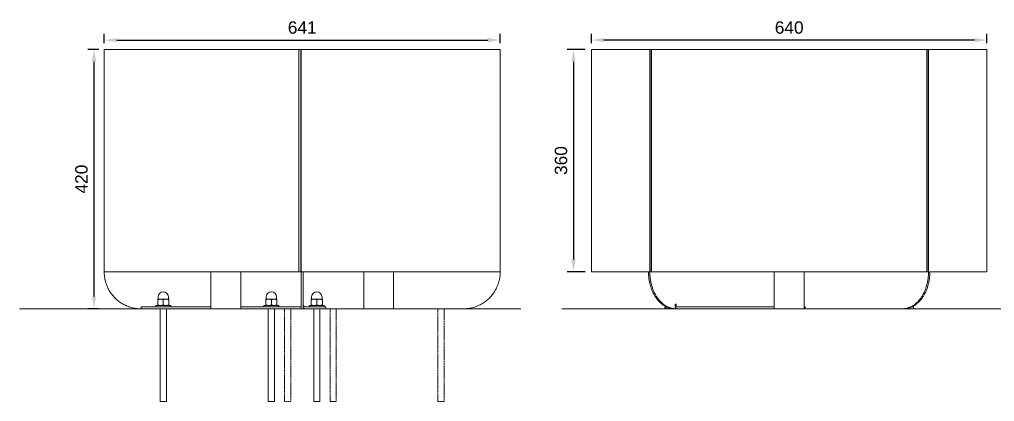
# Model space of a CAD drawing. Header units: millimetres. Extents: x 375 to 2759, y 807 to 2485.
# Drawn here: x 375 to 1953, y 1867 to 2485 of the extents above; entities that cross this region are included whole.
import ezdxf

# ---------------------------------------------------------------- set-up
doc = ezdxf.new("R2010")
doc.units = ezdxf.units.MM
doc.linetypes.add('HIDDEN', pattern=[1.905, 1.27, -0.635])
for name, color, linetype, lineweight in [('ZANO_R', 7, 'Continuous', 0), ('ZANO_R_przerywana', 7, 'HIDDEN', 0), ('ZANO_W', 1, 'Continuous', 0)]:
    doc.layers.add(name, color=color, linetype=linetype, lineweight=lineweight)
doc.styles.get("Standard").update_dxf_attribs({"font": 'ARIALUNI.TTF'})
doc.dimstyles.new('pl i ang', dxfattribs={"dimtxt": 50, "dimasz": 50, "dimexe": 1.25, "dimexo": 0.625, "dimgap": 10, "dimtad": 1, "dimtoh": 1, "dimtxsty": 'Standard', "dimcen": 2.5, "dimclrd": 1, "dimclre": 1, "dimclrt": 1, "dimadec": 0, "dimazin": 0, "dimtfac": 1, "dimtmove": 0, "dimatfit": 3, "dimfxl": 1, "dimarcsym": 1})

# ---------------------------------------------------------------- blocks, each defined once
blk = doc.blocks.new('*D396')
at = {"layer": 'ZANO_W', "color": 1, "lineweight": -2}
for p, q in [((1300.5, 2446.7), (1300.5, 2461.7)), ((1920.5, 2451.7), (1320.5, 2451.7)), ((1940.5, 2446.7), (1940.5, 2461.7))]:
    blk.add_line(p, q, dxfattribs=at)
at = {"layer": 'ZANO_W', "color": 1}
for points in [[(1320.5, 2455), (1320.5, 2448.4), (1300.5, 2451.7)], [(1920.5, 2448.4), (1920.5, 2455), (1940.5, 2451.7)]]:
    blk.add_solid(points, dxfattribs=at)
at = {"layer": 'ZANO_W', "color": 1, "insert": (1620.5, 2471.9), "char_height": 20, "attachment_point": 5}
blk.add_mtext('640', dxfattribs=at)
blk = doc.blocks.new('*D397')
at = {"layer": 'ZANO_W', "color": 1, "lineweight": -2}
for p, q in [((512, 2446.7), (512, 2461.7)), ((532, 2451.7), (1132.7, 2451.7)), ((1152.7, 2446.7), (1152.7, 2461.7))]:
    blk.add_line(p, q, dxfattribs=at)
at = {"layer": 'ZANO_W', "color": 1}
for points in [[(532, 2455), (532, 2448.4), (512, 2451.7)], [(1132.7, 2448.4), (1132.7, 2455), (1152.7, 2451.7)]]:
    blk.add_solid(points, dxfattribs=at)
at = {"layer": 'ZANO_W', "color": 1, "insert": (832.3, 2471.9), "char_height": 20, "attachment_point": 5}
blk.add_mtext('641', dxfattribs=at)
blk = doc.blocks.new('*D398')
at = {"layer": 'ZANO_W', "color": 1, "lineweight": -2}
for p, q in [((503, 2436.7), (485.3, 2436.7)), ((495.3, 2416.7), (495.3, 2036.7)), ((503, 2016.7), (485.3, 2016.7))]:
    blk.add_line(p, q, dxfattribs=at)
at = {"layer": 'ZANO_W', "color": 1}
for points in [[(498.7, 2416.7), (492, 2416.7), (495.3, 2436.7)], [(492, 2036.7), (498.7, 2036.7), (495.3, 2016.7)]]:
    blk.add_solid(points, dxfattribs=at)
at = {"layer": 'ZANO_W', "color": 1, "insert": (475.1, 2226.7), "char_height": 20, "attachment_point": 5, "rotation": 90}
blk.add_mtext('420', dxfattribs=at)
blk = doc.blocks.new('*D399')
at = {"layer": 'ZANO_W', "color": 1, "lineweight": -2}
for p, q in [((1290.5, 2436.7), (1261.4, 2436.7)), ((1271.4, 2416.7), (1271.4, 2096.7)), ((1290.5, 2076.7), (1261.4, 2076.7))]:
    blk.add_line(p, q, dxfattribs=at)
at = {"layer": 'ZANO_W', "color": 1}
for points in [[(1274.7, 2416.7), (1268.1, 2416.7), (1271.4, 2436.7)], [(1268.1, 2096.7), (1274.7, 2096.7), (1271.4, 2076.7)]]:
    blk.add_solid(points, dxfattribs=at)
at = {"layer": 'ZANO_W', "color": 1, "insert": (1251.2, 2256.7), "char_height": 20, "attachment_point": 5, "rotation": 90}
blk.add_mtext('360', dxfattribs=at)

msp = doc.modelspace()

# ---------------------------------------------------------------- linework, layer by layer
at = {"layer": 'ZANO_R'}
for p, q in [((511.9, 2436.7), (511.9, 2436.7)), ((511.9, 2076.7), (511.9, 2436.7)), ((511.9, 2436.7), (511.9, 2076.7)), ((512, 2436.7), (511.9, 2436.7)), ((512, 2436.7), (512, 2076.7)), ((512, 2436.7), (513, 2436.7)), ((606, 2436.7), (513, 2436.7)), ((606, 2436.7), (811.4, 2436.7)), ((826.8, 2436.7), (811.4, 2436.7)), ((826.8, 2436.7), (827, 2436.7)), ((826.8, 2076.7), (826.8, 2436.7)), ((827, 2076.7), (827, 2436.7)), ((830, 2436.7), (827, 2436.7)), ((830, 2436.7), (830, 2076.7)), ((830, 2436.7), (830.6, 2436.7)), ((830.6, 2076.7), (830.6, 2436.7)), ((830.6, 2436.7), (830.8, 2436.7)), ((830.8, 2436.7), (830.8, 2076.7)), ((830.8, 2436.7), (846.2, 2436.7)), ((1058.6, 2436.7), (846.2, 2436.7)), ((1058.6, 2436.7), (1152, 2436.7)), ((1152.7, 2436.7), (1152, 2436.7)), ((1152.7, 2076.7), (1152.7, 2436.7)), ((1300.5, 2076.7), (1300.5, 2436.7)), ((1300.5, 2436.7), (1384.5, 2436.7)), ((1395, 2436.7), (1384.5, 2436.7)), ((1395, 2076.7), (1395, 2436.7)), ((1395, 2436.7), (1395.6, 2436.7)), ((1397.7, 2436.7), (1395.6, 2436.7)), ((1395.6, 2076.7), (1395.6, 2436.7)), ((1397.8, 2436.7), (1397.7, 2436.7)), ((1397.7, 2436.7), (1397.7, 2076.7)), ((1397.8, 2436.7), (1409.5, 2436.7)), ((1397.8, 2436.7), (1397.8, 2076.7)), ((1620.5, 2436.7), (1409.5, 2436.7)), ((1620.5, 2436.7), (1831.5, 2436.7)), ((1843.1, 2436.7), (1831.5, 2436.7)), ((1843.1, 2076.7), (1843.1, 2436.7)), ((1843.3, 2436.7), (1843.1, 2436.7)), ((1845.4, 2436.7), (1843.3, 2436.7)), ((1843.3, 2076.7), (1843.3, 2436.7)), ((1845.4, 2436.7), (1845.4, 2076.7)), ((1845.4, 2436.7), (1845.9, 2436.7)), ((1845.9, 2436.7), (1856.4, 2436.7)), ((1845.9, 2436.7), (1845.9, 2076.7)), ((1940.5, 2436.7), (1856.4, 2436.7)), ((1940.5, 2076.7), (1940.5, 2436.7)), ((830, 2156.7), (830.4, 2156.7)), ((830.6, 2154.7), (830, 2154.7)), ((830.4, 2156.7), (830.6, 2156.7)), ((830, 2116.7), (830.6, 2116.7)), ((830.5, 2064.7), (830.5, 2116.7)), ((511.8, 2076.7), (511.8, 2074.6)), ((511.9, 2076.7), (511.8, 2076.7)), ((511.8, 2074.6), (511.9, 2072.6)), ((512, 2076.7), (511.9, 2076.7)), ((512, 2076.7), (511.9, 2076.7)), ((511.9, 2072.6), (512.1, 2070.5)), ((512, 2076.7), (513, 2076.7)), ((512.1, 2070.5), (512.3, 2068.5)), ((512.3, 2068.5), (512.7, 2066.5)), ((513, 2076.7), (606, 2076.7)), ((811.4, 2076.7), (606, 2076.7)), ((684.4, 2016.7), (684.4, 2076.7)), ((732.7, 2076.7), (732.7, 2016.7)), ((826.8, 2076.7), (811.4, 2076.7)), ((827, 2076.7), (826.8, 2076.7)), ((830, 2076.7), (827, 2076.7)), ((830.5, 2076.7), (830.6, 2076.7)), ((830.8, 2076.7), (830.6, 2076.7)), ((833.8, 2076.7), (830.8, 2076.7)), ((830.8, 2076.7), (830.8, 2016.7)), ((830.8, 2076.7), (830.8, 2076.7)), ((833.8, 2076.7), (833.8, 2016.7)), ((833.8, 2076.7), (846.2, 2076.7)), ((834, 2076.7), (834, 2064.7)), ((846.2, 2076.7), (1058.6, 2076.7)), ((931.9, 2016.7), (931.9, 2076.7)), ((980.2, 2076.7), (980.2, 2016.7)), ((1152, 2076.7), (1058.6, 2076.7)), ((1151.9, 2066.5), (1152.2, 2068.5)), ((1152.5, 2076.7), (1152, 2076.7)), ((1152.2, 2068.5), (1152.5, 2070.5)), ((1152.8, 2076.7), (1152.5, 2076.7)), ((1152.5, 2070.5), (1152.6, 2072.6)), ((1152.6, 2072.6), (1152.8, 2074.6)), ((1152.8, 2074.6), (1152.8, 2076.7)), ((1384.5, 2076.7), (1300.5, 2076.7)), ((1392.8, 2076.7), (1384.5, 2076.7)), ((1392.8, 2076.7), (1392.8, 2074.1)), ((1394.9, 2076.7), (1392.8, 2076.7)), ((1392.8, 2074.1), (1393, 2071.4)), ((1393, 2071.4), (1393.2, 2068.7)), ((1393.2, 2068.7), (1393.5, 2066)), ((1395, 2076.7), (1394.9, 2076.7)), ((1394.9, 2076.7), (1395, 2074.1)), ((1395, 2076.7), (1395, 2076.7)), ((1395.6, 2076.7), (1395, 2076.7)), ((1395, 2074.1), (1395.1, 2071.4)), ((1395.1, 2071.4), (1395.3, 2068.7)), ((1395.3, 2068.7), (1395.6, 2066)), ((1397.7, 2076.7), (1395.6, 2076.7)), ((1397.8, 2076.9), (1397.7, 2076.7)), ((1397.8, 2076.7), (1409.5, 2076.7)), ((1409.5, 2076.7), (1620.5, 2076.7)), ((1596.3, 2016.7), (1596.3, 2076.7)), ((1831.5, 2076.7), (1620.5, 2076.7)), ((1644.6, 2016.7), (1644.6, 2076.7)), ((1843.1, 2076.7), (1831.5, 2076.7)), ((1843.1, 2076.9), (1843.3, 2076.7)), ((1845.4, 2076.7), (1843.3, 2076.7)), ((1845.9, 2076.7), (1845.4, 2076.7)), ((1845.7, 2068.7), (1845.4, 2066)), ((1845.9, 2071.4), (1845.7, 2068.7)), ((1845.9, 2076.7), (1846, 2076.7)), ((1846, 2074.1), (1845.9, 2071.4)), ((1846, 2076.7), (1846, 2074.1)), ((1847.1, 2076.7), (1846, 2076.7)), ((1847.8, 2068.7), (1847.5, 2066)), ((1848, 2071.4), (1847.8, 2068.7)), ((1848.1, 2074.1), (1848, 2071.4)), ((1848.2, 2076.7), (1848.1, 2074.1)), ((1848.2, 2076.7), (1856.4, 2076.7)), ((1856.4, 2076.7), (1940.5, 2076.7)), ((512.7, 2066.5), (513, 2064.4)), ((513, 2064.4), (513.5, 2062.4)), ((513.5, 2062.4), (514, 2060.5)), ((514, 2060.5), (514.6, 2058.5)), ((514.6, 2058.5), (515.3, 2056.6)), ((515.3, 2056.6), (516, 2054.6)), ((516, 2054.6), (516.8, 2052.7)), ((516.8, 2052.7), (517.6, 2050.9)), ((830.8, 2064.7), (830.5, 2064.7)), ((834, 2064.7), (833.8, 2064.7)), ((1147, 2050.9), (1147.8, 2052.7)), ((1147.8, 2052.7), (1148.6, 2054.6)), ((1148.6, 2054.6), (1149.3, 2056.6)), ((1149.3, 2056.6), (1150, 2058.5)), ((1150, 2058.5), (1150.6, 2060.5)), ((1150.6, 2060.5), (1151.1, 2062.4)), ((1151.1, 2062.4), (1151.5, 2064.4)), ((1151.5, 2064.4), (1151.9, 2066.5)), ((1393.5, 2066), (1393.9, 2063.2)), ((1393.9, 2063.2), (1394.4, 2060.5)), ((1394.4, 2060.5), (1394.6, 2059.1)), ((1394.6, 2059.1), (1395, 2057.7)), ((1395, 2057.7), (1395.3, 2056.4)), ((1395.3, 2056.4), (1395.7, 2055)), ((1395.6, 2066), (1396, 2063.2)), ((1395.7, 2055), (1396, 2053.7)), ((1396, 2063.2), (1396.5, 2060.5)), ((1396, 2053.7), (1396.4, 2052.3)), ((1396.4, 2052.3), (1396.9, 2051)), ((1396.5, 2060.5), (1396.8, 2059.1)), ((1396.8, 2059.1), (1397.1, 2057.7)), ((1397.1, 2057.7), (1397.4, 2056.4)), ((1397.4, 2056.4), (1397.8, 2055)), ((1397.8, 2055), (1398.2, 2053.7)), ((1398.2, 2053.7), (1398.6, 2052.3)), ((1398.6, 2052.3), (1399, 2051)), ((1842.4, 2052.3), (1841.9, 2051)), ((1842.8, 2053.7), (1842.4, 2052.3)), ((1843.2, 2055), (1842.8, 2053.7)), ((1843.5, 2056.4), (1843.2, 2055)), ((1843.9, 2057.7), (1843.5, 2056.4)), ((1844.2, 2059.1), (1843.9, 2057.7)), ((1844.5, 2052.3), (1844.1, 2051)), ((1844.5, 2060.5), (1844.2, 2059.1)), ((1845, 2063.2), (1844.5, 2060.5)), ((1844.9, 2053.7), (1844.5, 2052.3)), ((1845.3, 2055), (1844.9, 2053.7)), ((1845.4, 2066), (1845, 2063.2)), ((1845.7, 2056.4), (1845.3, 2055)), ((1846, 2057.7), (1845.7, 2056.4)), ((1846.3, 2059.1), (1846, 2057.7)), ((1846.6, 2060.5), (1846.3, 2059.1)), ((1847.1, 2063.2), (1846.6, 2060.5)), ((1847.5, 2066), (1847.1, 2063.2)), ((517.6, 2050.9), (518.5, 2049)), ((518.5, 2049), (519.5, 2047.2)), ((519.5, 2047.2), (520.5, 2045.5)), ((520.5, 2045.5), (521.6, 2043.7)), ((521.6, 2043.7), (522.8, 2042)), ((522.8, 2042), (524, 2040.4)), ((524, 2040.4), (525.3, 2038.8)), ((525.3, 2038.8), (526.6, 2037.2)), ((526.6, 2037.2), (528, 2035.7)), ((1136.6, 2035.7), (1138, 2037.2)), ((1138, 2037.2), (1139.3, 2038.8)), ((1139.3, 2038.8), (1140.6, 2040.4)), ((1140.6, 2040.4), (1141.8, 2042)), ((1141.8, 2042), (1142.9, 2043.7)), ((1142.9, 2043.7), (1144, 2045.5)), ((1144, 2045.5), (1145.1, 2047.2)), ((1145.1, 2047.2), (1146.1, 2049)), ((1146.1, 2049), (1147, 2050.9)), ((1396.9, 2051), (1397.3, 2049.6)), ((1397.3, 2049.6), (1397.8, 2048.3)), ((1397.8, 2048.3), (1398.3, 2047)), ((1398.3, 2047), (1398.9, 2045.7)), ((1398.9, 2045.7), (1399.4, 2044.5)), ((1399, 2051), (1399.5, 2049.6)), ((1399.4, 2044.5), (1400, 2043.2)), ((1399.5, 2049.6), (1399.9, 2048.3)), ((1399.9, 2048.3), (1400.5, 2047)), ((1400, 2043.2), (1400.6, 2042)), ((1400.5, 2047), (1401, 2045.7)), ((1400.6, 2042), (1401.2, 2040.7)), ((1401, 2045.7), (1401.6, 2044.5)), ((1401.2, 2040.7), (1401.9, 2039.5)), ((1401.6, 2044.5), (1402.1, 2043.2)), ((1401.9, 2039.5), (1402.6, 2038.4)), ((1402.1, 2043.2), (1402.7, 2042)), ((1402.6, 2038.4), (1403.3, 2037.2)), ((1402.7, 2042), (1403.4, 2040.7)), ((1403.3, 2037.2), (1404, 2036.1)), ((1403.4, 2040.7), (1404, 2039.5)), ((1404, 2039.5), (1404.7, 2038.4)), ((1404, 2036.1), (1404.7, 2035)), ((1404.7, 2038.4), (1405.4, 2037.2)), ((1405.4, 2037.2), (1406.1, 2036.1)), ((1406.1, 2036.1), (1406.8, 2035)), ((1834.8, 2036.1), (1834.1, 2035)), ((1835.6, 2037.2), (1834.8, 2036.1)), ((1836.3, 2038.4), (1835.6, 2037.2)), ((1837, 2036.1), (1836.2, 2035)), ((1836.9, 2039.5), (1836.3, 2038.4)), ((1837.6, 2040.7), (1836.9, 2039.5)), ((1837.7, 2037.2), (1837, 2036.1)), ((1838.2, 2042), (1837.6, 2040.7)), ((1838.4, 2038.4), (1837.7, 2037.2)), ((1838.8, 2043.2), (1838.2, 2042)), ((1839.1, 2039.5), (1838.4, 2038.4)), ((1839.4, 2044.5), (1838.8, 2043.2)), ((1839.7, 2040.7), (1839.1, 2039.5)), ((1840, 2045.7), (1839.4, 2044.5)), ((1840.3, 2042), (1839.7, 2040.7)), ((1840.5, 2047), (1840, 2045.7)), ((1840.9, 2043.2), (1840.3, 2042)), ((1841, 2048.3), (1840.5, 2047)), ((1841.5, 2044.5), (1840.9, 2043.2)), ((1841.5, 2049.6), (1841, 2048.3)), ((1841.9, 2051), (1841.5, 2049.6)), ((1842.1, 2045.7), (1841.5, 2044.5)), ((1842.6, 2047), (1842.1, 2045.7)), ((1843.1, 2048.3), (1842.6, 2047)), ((1843.6, 2049.6), (1843.1, 2048.3)), ((1844.1, 2051), (1843.6, 2049.6)), ((528, 2035.7), (529.4, 2034.2)), ((529.4, 2034.2), (530.9, 2032.8)), ((530.9, 2032.8), (532.4, 2031.4)), ((532.4, 2031.4), (533.9, 2030.1)), ((533.9, 2030.1), (535.6, 2028.8)), ((535.6, 2028.8), (537.2, 2027.6)), ((537.2, 2027.6), (538.9, 2026.5)), ((538.9, 2026.5), (540.6, 2025.4)), ((540.6, 2025.4), (542.4, 2024.3)), ((542.4, 2024.3), (544.2, 2023.4)), ((544.2, 2023.4), (546.1, 2022.5)), ((546.1, 2022.5), (547.9, 2021.6)), ((547.9, 2021.6), (549.8, 2020.8)), ((549.8, 2020.8), (551.7, 2020.1)), ((551.7, 2020.1), (553.7, 2019.5)), ((619.4, 2022.2), (595.4, 2022.2)), ((598.4, 2031.4), (598.4, 2032.2)), ((602.9, 2032.2), (598.4, 2032.2)), ((598.4, 2031.4), (598.4, 2023)), ((598.4, 2022.2), (598.4, 2023)), ((598.9, 2035.7), (598.9, 2032.4)), ((611.9, 2032.2), (602.9, 2032.2)), ((607.4, 2031.4), (607.4, 2023)), ((616.4, 2032.2), (611.9, 2032.2)), ((615.9, 2032.4), (615.9, 2035.7)), ((616.4, 2031.4), (616.4, 2032.2)), ((616.4, 2031.4), (616.4, 2023)), ((616.4, 2022.2), (616.4, 2023)), ((619.4, 2019.7), (619.4, 2022.2)), ((770.4, 2022.2), (770.4, 2019.7)), ((794.4, 2022.2), (770.4, 2022.2)), ((773.4, 2031.4), (773.4, 2032.2)), ((777.9, 2032.2), (773.4, 2032.2)), ((773.4, 2031.4), (773.4, 2023)), ((773.4, 2022.2), (773.4, 2023)), ((773.9, 2035.7), (773.9, 2032.4)), ((786.9, 2032.2), (777.9, 2032.2)), ((782.4, 2031.4), (782.4, 2023)), ((791.4, 2032.2), (786.9, 2032.2)), ((790.9, 2032.4), (790.9, 2035.7)), ((791.4, 2031.4), (791.4, 2032.2)), ((791.4, 2031.4), (791.4, 2023)), ((791.4, 2022.2), (791.4, 2023)), ((794.4, 2019.7), (794.4, 2022.2)), ((830.5, 2019.7), (830.5, 2024.1)), ((830.5, 2024.1), (830.8, 2024.1)), ((830.5, 2022.6), (830.6, 2022.7)), ((830.6, 2022.9), (830.7, 2023)), ((830.6, 2022.7), (830.6, 2022.9)), ((830.7, 2023.5), (830.8, 2023.6)), ((830.7, 2023.3), (830.7, 2023.5)), ((830.7, 2023.2), (830.7, 2023.3)), ((830.7, 2023), (830.7, 2023.2)), ((830.8, 2023.9), (830.8, 2024)), ((830.8, 2023.7), (830.8, 2023.9)), ((830.8, 2023.6), (830.8, 2023.7)), ((833.8, 2024.1), (834, 2024.1)), ((833.8, 2023.9), (833.8, 2024)), ((833.8, 2023.7), (833.8, 2023.9)), ((833.8, 2023.6), (833.8, 2023.7)), ((833.8, 2023.4), (833.8, 2023.6)), ((833.9, 2023.3), (833.8, 2023.4)), ((833.9, 2023.1), (833.9, 2023.3)), ((833.9, 2023), (833.9, 2023.1)), ((834, 2022.8), (833.9, 2023)), ((834, 2024.1), (834, 2022.6)), ((834, 2022.7), (834, 2022.8)), ((834.1, 2022.5), (834, 2022.7)), ((834.1, 2022.4), (834.1, 2022.5)), ((834.2, 2022.3), (834.1, 2022.4)), ((834.2, 2022.1), (834.2, 2022.3)), ((834.3, 2022), (834.2, 2022.1)), ((834.4, 2021.8), (834.3, 2022)), ((834.5, 2021.7), (834.4, 2021.8)), ((834.5, 2021.6), (834.5, 2021.7)), ((834.6, 2021.5), (834.5, 2021.6)), ((834.7, 2021.3), (834.6, 2021.5)), ((834.8, 2021.2), (834.7, 2021.3)), ((834.9, 2021.1), (834.8, 2021.2)), ((835, 2021), (834.9, 2021.1)), ((835.1, 2020.9), (835, 2021)), ((835.3, 2020.8), (835.1, 2020.9)), ((835.4, 2020.7), (835.3, 2020.8)), ((835.5, 2020.6), (835.4, 2020.7)), ((835.6, 2020.5), (835.5, 2020.6)), ((835.7, 2020.4), (835.6, 2020.5)), ((835.9, 2020.3), (835.7, 2020.4)), ((836, 2020.2), (835.9, 2020.3)), ((836.1, 2020.2), (836, 2020.2)), ((836.3, 2020.1), (836.1, 2020.2)), ((836.4, 2020), (836.3, 2020.1)), ((836.5, 2020), (836.4, 2020)), ((836.7, 2019.9), (836.5, 2020)), ((843.9, 2022.2), (843.9, 2019.7)), ((867.9, 2022.2), (843.9, 2022.2)), ((846.9, 2031.4), (846.9, 2032.2)), ((851.4, 2032.2), (846.9, 2032.2)), ((846.9, 2031.4), (846.9, 2023)), ((846.9, 2022.2), (846.9, 2023)), ((847.4, 2035.7), (847.4, 2032.4)), ((860.4, 2032.2), (851.4, 2032.2)), ((855.9, 2031.4), (855.9, 2023)), ((864.9, 2032.2), (860.4, 2032.2)), ((864.4, 2032.4), (864.4, 2035.7)), ((864.9, 2031.4), (864.9, 2032.2)), ((864.9, 2031.4), (864.9, 2023)), ((864.9, 2022.2), (864.9, 2023)), ((867.9, 2019.7), (867.9, 2022.2)), ((1110.9, 2019.5), (1112.8, 2020.1)), ((1112.8, 2020.1), (1114.8, 2020.8)), ((1114.8, 2020.8), (1116.7, 2021.6)), ((1116.7, 2021.6), (1118.5, 2022.5)), ((1118.5, 2022.5), (1120.4, 2023.4)), ((1120.4, 2023.4), (1122.2, 2024.3)), ((1122.2, 2024.3), (1123.9, 2025.4)), ((1123.9, 2025.4), (1125.7, 2026.5)), ((1125.7, 2026.5), (1127.4, 2027.6)), ((1127.4, 2027.6), (1129, 2028.8)), ((1129, 2028.8), (1130.6, 2030.1)), ((1130.6, 2030.1), (1132.2, 2031.4)), ((1132.2, 2031.4), (1133.7, 2032.8)), ((1133.7, 2032.8), (1135.2, 2034.2)), ((1135.2, 2034.2), (1136.6, 2035.7)), ((1404.7, 2035), (1405.5, 2033.9)), ((1405.5, 2033.9), (1406.2, 2032.9)), ((1406.2, 2032.9), (1407, 2031.8)), ((1406.8, 2035), (1407.6, 2033.9)), ((1407, 2031.8), (1407.8, 2030.8)), ((1407.6, 2033.9), (1408.4, 2032.9)), ((1407.8, 2030.8), (1408.7, 2029.9)), ((1408.4, 2032.9), (1409.2, 2031.8)), ((1408.7, 2029.9), (1409.5, 2029)), ((1409.2, 2031.8), (1410, 2030.8)), ((1409.5, 2029), (1410.4, 2028.1)), ((1410, 2030.8), (1410.8, 2029.9)), ((1410.4, 2028.1), (1411.2, 2027.2)), ((1410.8, 2029.9), (1411.6, 2029)), ((1411.2, 2027.2), (1412.1, 2026.4)), ((1411.6, 2029), (1412.5, 2028.1)), ((1412.1, 2026.4), (1413, 2025.6)), ((1412.5, 2028.1), (1413.4, 2027.2)), ((1413, 2025.6), (1413.9, 2024.8)), ((1413.4, 2027.2), (1414.2, 2026.4)), ((1413.9, 2024.8), (1414.8, 2024.1)), ((1414.2, 2026.4), (1415.1, 2025.6)), ((1414.8, 2024.1), (1415.8, 2023.4)), ((1415.1, 2025.6), (1416, 2024.8)), ((1415.8, 2023.4), (1416.7, 2022.7)), ((1416, 2024.8), (1417, 2024.1)), ((1416.7, 2022.7), (1417.6, 2022.1)), ((1417, 2024.1), (1417.9, 2023.4)), ((1417.6, 2022.1), (1418.6, 2021.5)), ((1417.9, 2023.4), (1418.8, 2022.7)), ((1418.6, 2021.5), (1419.5, 2020.9)), ((1418.8, 2022.7), (1419.8, 2022.1)), ((1419.5, 2020.9), (1420.5, 2020.4)), ((1419.8, 2022.1), (1420.7, 2021.5)), ((1420.5, 2020.4), (1421.4, 2019.9)), ((1420.7, 2021.5), (1421.6, 2020.9)), ((1421.3, 2016.7), (1421.3, 2020)), ((1421.6, 2020.9), (1422.6, 2020.4)), ((1422.6, 2020.4), (1423.6, 2019.9)), ((1435.9, 2016.7), (1435.9, 2024.1)), ((1435.9, 2024.1), (1437.3, 2024.1)), ((1435.9, 2020.4), (1436, 2020.2)), ((1436, 2020.2), (1436.1, 2020)), ((1436.1, 2020), (1436.2, 2019.8)), ((1437.3, 2023.9), (1437.3, 2024.1)), ((1437.3, 2023.7), (1437.3, 2023.9)), ((1437.4, 2023.5), (1437.3, 2023.7)), ((1437.4, 2023.3), (1437.4, 2023.5)), ((1437.4, 2023.1), (1437.4, 2023.3)), ((1437.4, 2023), (1437.4, 2023.1)), ((1437.5, 2022.9), (1437.4, 2023)), ((1437.5, 2022.8), (1437.5, 2022.9)), ((1437.5, 2022.7), (1437.5, 2022.8)), ((1437.5, 2022.6), (1437.5, 2022.7)), ((1437.6, 2022.5), (1437.5, 2022.6)), ((1437.6, 2022.4), (1437.6, 2022.5)), ((1437.6, 2022.3), (1437.6, 2022.4)), ((1437.6, 2022.2), (1437.6, 2022.3)), ((1437.7, 2022.1), (1437.6, 2022.2)), ((1437.7, 2022), (1437.7, 2022.1)), ((1437.8, 2021.9), (1437.7, 2022)), ((1437.8, 2021.8), (1437.8, 2021.9)), ((1437.8, 2021.7), (1437.8, 2021.8)), ((1437.9, 2021.6), (1437.8, 2021.7)), ((1437.9, 2021.5), (1437.9, 2021.6)), ((1438, 2021.4), (1437.9, 2021.5)), ((1438, 2021.3), (1438, 2021.4)), ((1438.1, 2021.2), (1438, 2021.3)), ((1438.1, 2021.1), (1438.1, 2021.2)), ((1438.2, 2021.1), (1438.1, 2021.1)), ((1438.2, 2021), (1438.2, 2021.1)), ((1438.3, 2020.9), (1438.2, 2021)), ((1438.4, 2020.8), (1438.3, 2020.9)), ((1438.5, 2020.7), (1438.4, 2020.8)), ((1438.4, 2020.8), (1438.4, 2020.8)), ((1438.5, 2020.6), (1438.5, 2020.7)), ((1438.6, 2020.5), (1438.5, 2020.6)), ((1438.7, 2020.5), (1438.6, 2020.5)), ((1438.7, 2020.4), (1438.7, 2020.5)), ((1438.8, 2020.4), (1438.7, 2020.4)), ((1438.9, 2020.3), (1438.8, 2020.4)), ((1438.9, 2020.2), (1438.9, 2020.3)), ((1439, 2020.2), (1438.9, 2020.2)), ((1439.1, 2020.1), (1439, 2020.2)), ((1439.2, 2020.1), (1439.1, 2020.1)), ((1439.2, 2020), (1439.2, 2020.1)), ((1439.3, 2020), (1439.2, 2020)), ((1439.4, 2020), (1439.3, 2020)), ((1439.4, 2019.9), (1439.4, 2020)), ((1818.3, 2020.4), (1817.4, 2019.9)), ((1819.3, 2020.9), (1818.3, 2020.4)), ((1820.3, 2021.5), (1819.3, 2020.9)), ((1820.5, 2020.4), (1819.5, 2019.9)), ((1819.6, 2019.7), (1819.6, 2020)), ((1821.2, 2022.1), (1820.3, 2021.5)), ((1821.4, 2020.9), (1820.5, 2020.4)), ((1822.1, 2022.7), (1821.2, 2022.1)), ((1822.4, 2021.5), (1821.4, 2020.9)), ((1823.1, 2023.4), (1822.1, 2022.7)), ((1823.3, 2022.1), (1822.4, 2021.5)), ((1824, 2024.1), (1823.1, 2023.4)), ((1824.3, 2022.7), (1823.3, 2022.1)), ((1824.9, 2024.8), (1824, 2024.1)), ((1825.2, 2023.4), (1824.3, 2022.7)), ((1825.8, 2025.6), (1824.9, 2024.8)), ((1826.1, 2024.1), (1825.2, 2023.4)), ((1826.7, 2026.4), (1825.8, 2025.6)), ((1827, 2024.8), (1826.1, 2024.1)), ((1827.6, 2027.2), (1826.7, 2026.4)), ((1827.9, 2025.6), (1827, 2024.8)), ((1828.5, 2028.1), (1827.6, 2027.2)), ((1828.8, 2026.4), (1827.9, 2025.6)), ((1829.3, 2029), (1828.5, 2028.1)), ((1829.7, 2027.2), (1828.8, 2026.4)), ((1830.2, 2029.9), (1829.3, 2029)), ((1830.6, 2028.1), (1829.7, 2027.2)), ((1831, 2030.8), (1830.2, 2029.9)), ((1831.4, 2029), (1830.6, 2028.1)), ((1831.8, 2031.8), (1831, 2030.8)), ((1832.3, 2029.9), (1831.4, 2029)), ((1832.6, 2032.9), (1831.8, 2031.8)), ((1833.1, 2030.8), (1832.3, 2029.9)), ((1833.4, 2033.9), (1832.6, 2032.9)), ((1833.9, 2031.8), (1833.1, 2030.8)), ((1834.1, 2035), (1833.4, 2033.9)), ((1834.7, 2032.9), (1833.9, 2031.8)), ((1835.5, 2033.9), (1834.7, 2032.9)), ((1836.2, 2035), (1835.5, 2033.9)), ((553.7, 2019.5), (555.6, 2018.9)), ((555.6, 2018.9), (557.6, 2018.4)), ((557.6, 2018.4), (559.6, 2017.9)), ((559.6, 2017.9), (561.6, 2017.5)), ((561.6, 2017.5), (563.7, 2017.2)), ((563.7, 2017.2), (565.7, 2017)), ((565.7, 2017), (567.7, 2016.8)), ((567.7, 2016.8), (569.8, 2016.7)), ((571.8, 2019.7), (596.8, 2019.7)), ((571.8, 2019.7), (571.8, 2016.7)), ((571.8, 2016.7), (596.8, 2016.7)), ((596.8, 2019.7), (684.4, 2019.7)), ((596.8, 2016.7), (684.4, 2016.7)), ((602.4, 2016.7), (602.4, 1866.7)), ((612.4, 1866.7), (612.4, 2016.7)), ((684.4, 2016.7), (684.4, 2016.7)), ((684.4, 2016.7), (684.4, 2016.7)), ((684.4, 2016.7), (684.4, 2016.7)), ((684.4, 2016.7), (684.4, 2016.7)), ((684.4, 2016.7), (684.4, 2016.7)), ((684.4, 2016.7), (684.5, 2016.7)), ((684.5, 2016.7), (684.9, 2016.7)), ((684.9, 2016.7), (686.4, 2016.7)), ((686.4, 2016.7), (691.5, 2016.7)), ((691.5, 2016.7), (732.7, 2016.7)), ((732.7, 2019.7), (830.5, 2019.7)), ((732.7, 2016.7), (830.5, 2016.7)), ((777.4, 2016.7), (777.4, 1866.7)), ((787.4, 1866.7), (787.4, 2016.7)), ((830.5, 2016.7), (830.5, 2019.7)), ((830.7, 2018), (830.5, 2017.9)), ((830.8, 2018.1), (830.7, 2018)), ((833.8, 2016.7), (830.8, 2016.7)), ((833.8, 2018.1), (834, 2018)), ((834, 2018), (834.2, 2017.8)), ((834, 2017.9), (834, 2016.7)), ((834, 2016.7), (838.1, 2016.7)), ((834.2, 2017.8), (834.4, 2017.7)), ((834.4, 2017.7), (834.6, 2017.6)), ((834.6, 2017.6), (834.8, 2017.5)), ((834.8, 2017.5), (835.1, 2017.4)), ((835.1, 2017.4), (835.3, 2017.3)), ((835.3, 2017.3), (835.5, 2017.2)), ((835.5, 2017.2), (835.8, 2017.1)), ((835.8, 2017.1), (836, 2017)), ((836, 2017), (836.2, 2016.9)), ((836.2, 2016.9), (836.5, 2016.9)), ((836.5, 2016.9), (836.7, 2016.8)), ((836.8, 2019.9), (836.7, 2019.9)), ((836.7, 2016.8), (837, 2016.8)), ((837, 2019.8), (836.8, 2019.9)), ((837.1, 2019.8), (837, 2019.8)), ((837, 2016.8), (837.2, 2016.7)), ((837.3, 2019.8), (837.1, 2019.8)), ((837.2, 2016.7), (837.4, 2016.7)), ((837.4, 2019.7), (837.3, 2019.8)), ((837.6, 2019.7), (837.4, 2019.7)), ((837.4, 2016.7), (837.7, 2016.7)), ((837.7, 2019.7), (837.6, 2019.7)), ((837.9, 2019.7), (837.7, 2019.7)), ((837.7, 2016.7), (837.9, 2016.7)), ((838, 2019.7), (837.9, 2019.7)), ((837.9, 2016.7), (838.2, 2016.7)), ((838.2, 2019.7), (838, 2019.7)), ((838.2, 2019.7), (845.8, 2019.7)), ((845.8, 2016.7), (838.2, 2016.7)), ((845.8, 2019.7), (870.8, 2019.7)), ((845.8, 2016.7), (870.8, 2016.7)), ((850.9, 2016.7), (850.9, 1866.7)), ((860.9, 1866.7), (860.9, 2016.7)), ((870.8, 2016.7), (870.8, 2019.7)), ((870.8, 2016.7), (931.9, 2016.7)), ((931.9, 2016.7), (931.9, 2016.7)), ((931.9, 2016.7), (931.9, 2016.7)), ((931.9, 2016.7), (973.1, 2016.7)), ((973.1, 2016.7), (980.2, 2016.7)), ((980.2, 2016.7), (1092.8, 2016.7)), ((1094.8, 2016.7), (1096.8, 2016.8)), ((1096.8, 2016.8), (1098.9, 2017)), ((1098.9, 2017), (1100.9, 2017.2)), ((1100.9, 2017.2), (1102.9, 2017.5)), ((1102.9, 2017.5), (1105, 2017.9)), ((1105, 2017.9), (1107, 2018.4)), ((1107, 2018.4), (1108.9, 2018.9)), ((1108.9, 2018.9), (1110.9, 2019.5)), ((1419.4, 2019.7), (1419.4, 2019.7)), ((1419.4, 2019.7), (1419.4, 2019.7)), ((1419.4, 2019.7), (1419.4, 2019.7)), ((1419.4, 2019.7), (1419.4, 2019.7)), ((1419.4, 2019.7), (1419.4, 2019.7)), ((1419.4, 2019.7), (1419.4, 2019.7)), ((1419.4, 2019.7), (1419.5, 2019.7)), ((1419.4, 2016.7), (1419.4, 2019.7)), ((1419.4, 2016.7), (1419.4, 2016.7)), ((1419.4, 2016.7), (1419.4, 2016.7)), ((1419.4, 2016.7), (1419.4, 2016.7)), ((1419.4, 2016.7), (1419.4, 2016.7)), ((1419.4, 2016.7), (1419.4, 2016.7)), ((1419.4, 2016.7), (1419.4, 2016.7)), ((1419.4, 2016.7), (1419.5, 2016.7)), ((1419.5, 2019.7), (1419.9, 2019.7)), ((1419.5, 2016.7), (1419.9, 2016.7)), ((1419.9, 2019.7), (1421.3, 2019.7)), ((1419.9, 2016.7), (1421.3, 2016.7)), ((1421.3, 2016.7), (1440.4, 2016.7)), ((1421.4, 2019.9), (1422.4, 2019.5)), ((1422.4, 2019.5), (1423.4, 2019.1)), ((1423.4, 2019.1), (1424.3, 2018.7)), ((1423.6, 2019.9), (1424.5, 2019.5)), ((1424.3, 2018.7), (1425.3, 2018.4)), ((1424.5, 2019.5), (1425.5, 2019.1)), ((1425.3, 2018.4), (1426.2, 2018.1)), ((1425.5, 2019.1), (1426.4, 2018.7)), ((1426.2, 2018.1), (1427.2, 2017.8)), ((1426.4, 2018.7), (1427.4, 2018.4)), ((1427.2, 2017.8), (1428.2, 2017.5)), ((1427.4, 2018.4), (1428.4, 2018.1)), ((1428.2, 2017.5), (1429.1, 2017.3)), ((1428.4, 2018.1), (1429.3, 2017.8)), ((1429.1, 2017.3), (1430.1, 2017.1)), ((1429.3, 2017.8), (1430.3, 2017.5)), ((1430.1, 2017.1), (1431, 2017)), ((1430.3, 2017.5), (1431.2, 2017.3)), ((1431, 2017), (1431.9, 2016.9)), ((1431.2, 2017.3), (1432.2, 2017.1)), ((1431.9, 2016.9), (1432.9, 2016.8)), ((1432.2, 2017.1), (1433.1, 2017)), ((1432.9, 2016.8), (1433.8, 2016.7)), ((1433.1, 2017), (1434.1, 2016.9)), ((1435.9, 2016.7), (1433.8, 2016.7)), ((1434.1, 2016.9), (1435, 2016.8)), ((1435, 2016.8), (1435.9, 2016.7)), ((1436.2, 2019.8), (1436.3, 2019.6)), ((1436.3, 2019.6), (1436.4, 2019.4)), ((1436.4, 2019.4), (1436.5, 2019.2)), ((1436.5, 2019.2), (1436.7, 2019)), ((1436.7, 2019), (1436.8, 2018.8)), ((1436.8, 2018.8), (1436.9, 2018.6)), ((1436.9, 2018.6), (1437.1, 2018.5)), ((1437.1, 2018.5), (1437.2, 2018.3)), ((1437.2, 2018.3), (1437.3, 2018.2)), ((1437.3, 2018.2), (1437.3, 2018.2)), ((1437.3, 2018.2), (1437.4, 2018.1)), ((1437.4, 2018.1), (1437.5, 2018)), ((1437.5, 2018), (1437.5, 2017.9)), ((1437.5, 2017.9), (1437.6, 2017.9)), ((1437.6, 2017.9), (1437.7, 2017.8)), ((1437.7, 2017.8), (1437.8, 2017.7)), ((1437.8, 2017.7), (1437.8, 2017.7)), ((1437.8, 2017.7), (1437.9, 2017.6)), ((1437.9, 2017.6), (1438, 2017.6)), ((1438, 2017.6), (1438.1, 2017.5)), ((1438.1, 2017.5), (1438.2, 2017.4)), ((1438.2, 2017.4), (1438.2, 2017.4)), ((1438.2, 2017.4), (1438.3, 2017.3)), ((1438.3, 2017.3), (1438.4, 2017.3)), ((1438.4, 2017.3), (1438.5, 2017.2)), ((1438.5, 2017.2), (1438.5, 2017.2)), ((1438.5, 2017.2), (1438.6, 2017.2)), ((1438.6, 2017.2), (1438.7, 2017.1)), ((1438.7, 2017.1), (1438.8, 2017.1)), ((1438.8, 2017.1), (1438.9, 2017)), ((1438.9, 2017), (1438.9, 2017)), ((1438.9, 2017), (1439, 2017)), ((1439, 2017), (1439.1, 2016.9)), ((1439.1, 2016.9), (1439.2, 2016.9)), ((1439.2, 2016.9), (1439.3, 2016.9)), ((1439.3, 2016.9), (1439.3, 2016.9)), ((1439.3, 2016.9), (1439.4, 2016.8)), ((1439.5, 2019.9), (1439.4, 2019.9)), ((1439.4, 2016.8), (1439.5, 2016.8)), ((1439.6, 2019.9), (1439.5, 2019.9)), ((1439.5, 2016.8), (1439.6, 2016.8)), ((1439.7, 2019.8), (1439.6, 2019.9)), ((1439.6, 2016.8), (1439.7, 2016.8)), ((1439.8, 2019.8), (1439.7, 2019.8)), ((1439.7, 2019.8), (1439.7, 2019.8)), ((1439.7, 2016.8), (1439.7, 2016.8)), ((1439.7, 2016.8), (1439.8, 2016.7)), ((1439.9, 2019.8), (1439.8, 2019.8)), ((1439.8, 2016.7), (1439.9, 2016.7)), ((1440, 2019.8), (1439.9, 2019.8)), ((1439.9, 2016.7), (1440, 2016.7)), ((1440, 2019.7), (1440, 2019.8)), ((1440.1, 2019.7), (1440, 2019.7)), ((1440, 2016.7), (1440.1, 2016.7)), ((1440.2, 2019.7), (1440.1, 2019.7)), ((1440.1, 2016.7), (1440.1, 2016.7)), ((1440.1, 2016.7), (1440.2, 2016.7)), ((1440.3, 2019.7), (1440.2, 2019.7)), ((1440.2, 2019.7), (1440.2, 2019.7)), ((1440.2, 2016.7), (1440.3, 2016.7)), ((1440.4, 2019.7), (1440.3, 2019.7)), ((1440.3, 2016.7), (1440.4, 2016.7)), ((1440.4, 2019.7), (1440.4, 2019.7)), ((1440.4, 2019.7), (1445.8, 2019.7)), ((1440.4, 2016.7), (1440.4, 2016.7)), ((1445.8, 2016.7), (1440.4, 2016.7)), ((1445.8, 2019.7), (1481.2, 2019.7)), ((1445.8, 2016.7), (1481.2, 2016.7)), ((1481.2, 2019.7), (1596.3, 2019.7)), ((1481.2, 2016.7), (1596.3, 2016.7)), ((1596.3, 2016.7), (1620.5, 2016.7)), ((1620.5, 2016.7), (1644.6, 2016.7)), ((1644.6, 2019.7), (1646.5, 2019.7)), ((1644.6, 2016.7), (1646.5, 2016.7)), ((1646.5, 2016.7), (1646.5, 2019.7)), ((1646.5, 2016.7), (1800.4, 2016.7)), ((1800.5, 2016.7), (1800.4, 2016.7)), ((1800.5, 2016.7), (1808.8, 2016.7)), ((1806, 2016.8), (1805, 2016.7)), ((1807.2, 2016.7), (1805, 2016.7)), ((1806.9, 2016.9), (1806, 2016.8)), ((1807.8, 2017), (1806.9, 2016.9)), ((1808.1, 2016.8), (1807.2, 2016.7)), ((1808.8, 2017.1), (1807.8, 2017)), ((1808, 2016.8), (1808.2, 2016.8)), ((1809, 2016.9), (1808.1, 2016.8)), ((1808.2, 2016.8), (1808.3, 2016.7)), ((1808.3, 2016.7), (1808.4, 2016.7)), ((1808.4, 2016.7), (1808.5, 2016.7)), ((1808.5, 2016.7), (1808.6, 2016.7)), ((1808.6, 2016.7), (1808.7, 2016.7)), ((1808.7, 2016.7), (1808.8, 2016.7)), ((1809.7, 2017.3), (1808.8, 2017.1)), ((1814.2, 2016.7), (1808.8, 2016.7)), ((1809.9, 2017), (1809, 2016.9)), ((1810.7, 2017.5), (1809.7, 2017.3)), ((1810.9, 2017.1), (1809.9, 2017)), ((1811.6, 2017.8), (1810.7, 2017.5)), ((1811.8, 2017.3), (1810.9, 2017.1)), ((1812.6, 2018.1), (1811.6, 2017.8)), ((1812.8, 2017.5), (1811.8, 2017.3)), ((1813.5, 2018.4), (1812.6, 2018.1)), ((1813.7, 2017.8), (1812.8, 2017.5)), ((1814.5, 2018.7), (1813.5, 2018.4)), ((1814.7, 2018.1), (1813.7, 2017.8)), ((1814.2, 2016.7), (1821.5, 2016.7)), ((1815.5, 2019.1), (1814.5, 2018.7)), ((1815.7, 2018.4), (1814.7, 2018.1)), ((1816.4, 2019.5), (1815.5, 2019.1)), ((1816.6, 2018.7), (1815.7, 2018.4)), ((1817.4, 2019.9), (1816.4, 2019.5)), ((1817.6, 2019.1), (1816.6, 2018.7)), ((1818.6, 2019.5), (1817.6, 2019.1)), ((1819.5, 2019.9), (1818.6, 2019.5)), ((1819, 2019.7), (1821.5, 2019.7)), ((1821.5, 2016.7), (1821.5, 2019.7)), ((787.4, 1866.7), (777.4, 1866.7)), ((860.9, 1866.7), (850.9, 1866.7))]:
    msp.add_line(p, q, dxfattribs=at)
for points in [[(595.4, 2022.2), (595.4, 2019.7)], [(1185.9, 2016.7), (374.7, 2016.7)], [(595.4, 2019.7), (619.4, 2019.7)], [(602.4, 2016.7), (612.4, 2016.7)], [(770.4, 2019.7), (794.4, 2019.7)], [(777.4, 2016.7), (787.4, 2016.7)], [(843.9, 2019.7), (867.9, 2019.7)], [(850.9, 2016.7), (860.9, 2016.7)], [(2011, 2016.7), (1252.6, 2016.7)], [(1473, 2016.7), (1483, 2016.7)], [(1596.7, 2016.7), (1606.7, 2016.7)], [(602.4, 1866.7), (612.4, 1866.7)]]:
    msp.add_lwpolyline(points, dxfattribs=at)
at = {"layer": 'ZANO_R', "flags": 128}
for points in [[(598.4, 2031.4), (600.6, 2031.9), (602.9, 2032.2)], [(607.4, 2023), (605.2, 2022.4), (602.9, 2022.2)], [(607.4, 2031.4), (609.6, 2031.9), (611.9, 2032.2)], [(616.4, 2023), (614.2, 2022.4), (611.9, 2022.2)], [(773.4, 2031.4), (775.6, 2031.9), (777.9, 2032.2)], [(782.4, 2023), (780.2, 2022.4), (777.9, 2022.2)], [(782.4, 2031.4), (784.6, 2031.9), (786.9, 2032.2)], [(791.4, 2023), (789.2, 2022.4), (786.9, 2022.2)], [(846.9, 2031.4), (849.1, 2031.9), (851.4, 2032.2)], [(855.9, 2023), (853.7, 2022.4), (851.4, 2022.2)], [(855.9, 2031.4), (858.1, 2031.9), (860.4, 2032.2)], [(864.9, 2023), (862.7, 2022.4), (860.4, 2022.2)]]:
    msp.add_lwpolyline(points, dxfattribs=at)
at = {"layer": 'ZANO_R'}
for centre, radius, start, end in [((607.4, 2035.7), 8.5, 0, 180), ((782.4, 2035.7), 8.5, 0, 180), ((855.9, 2035.7), 8.5, 0, 180), ((603, 2035.8), 13.6, 250.2279, 269.5164), ((598.7, 2032.4), 0.25, 270, 0), ((602.8, 2018.5), 13.6, 70.2269, 89.5167), ((612, 2035.8), 13.6, 250.2279, 269.5164), ((611.8, 2018.5), 13.6, 70.2269, 89.5167), ((616.2, 2032.4), 0.25, 180, 270), ((778, 2035.8), 13.6, 250.2279, 269.5164), ((773.7, 2032.4), 0.25, 270, 0), ((777.8, 2018.5), 13.6, 70.2269, 89.5167), ((787, 2035.8), 13.6, 250.2279, 269.5164), ((786.8, 2018.5), 13.6, 70.2269, 89.5167), ((791.2, 2032.4), 0.25, 180, 270), ((851.5, 2035.8), 13.6, 250.2279, 269.5164), ((847.2, 2032.4), 0.25, 270, 0), ((851.3, 2018.5), 13.6, 70.2269, 89.5167), ((860.5, 2035.8), 13.6, 250.2279, 269.5164), ((860.3, 2018.5), 13.6, 70.2269, 89.5167), ((864.7, 2032.4), 0.25, 180, 270)]:
    msp.add_arc(centre, radius, start, end, dxfattribs=at)
at = {"layer": 'ZANO_R_przerywana'}
for p, q in [((803.9, 2016.7), (803.9, 1866.7)), ((813.9, 1866.7), (813.9, 2016.7)), ((877.4, 2016.7), (877.4, 1866.7)), ((887.4, 1866.7), (887.4, 2016.7)), ((1051.8, 2016.7), (1051.8, 1866.7)), ((1061.8, 1866.7), (1061.8, 2016.7)), ((813.9, 1866.7), (803.9, 1866.7)), ((887.4, 1866.7), (877.4, 1866.7)), ((1061.8, 1866.7), (1051.8, 1866.7))]:
    msp.add_line(p, q, dxfattribs=at)

# ---------------------------------------------------------------- dimensions: what is measured, and where the dimension line sits
at = {"layer": 'ZANO_W'}
for base, p1, p2, picture, middle in [((1152.7, 2451.7), (512, 2436.7), (1152.7, 2436.7), '*D397', (832.3, 2471.9)), ((1300.5, 2451.7), (1940.5, 2436.7), (1300.5, 2436.7), '*D396', (1620.5, 2471.9))]:
    dim = msp.add_linear_dim(base=base, p1=p1, p2=p2, dimstyle='pl i ang', override={"dimtxt": 20, "dimasz": 20, "dimexe": 10, "dimexo": 10, "dimtoh": 0, "dimdec": 0, "dimtdec": 0, "dimtmove": 1}, dxfattribs=at)
    dim.commit()
    dim.dimension.update_dxf_attribs({"geometry": picture, "text_midpoint": middle})
for base, p1, p2, picture, middle in [((495.3, 2016.7), (513, 2436.7), (513, 2016.7), '*D398', (475.1, 2226.7)), ((1271.4, 2076.7), (1300.5, 2436.7), (1300.5, 2076.7), '*D399', (1251.2, 2256.7))]:
    dim = msp.add_linear_dim(base=base, p1=p1, p2=p2, angle=90, dimstyle='pl i ang', override={"dimtxt": 20, "dimasz": 20, "dimexe": 10, "dimexo": 10, "dimtoh": 0, "dimdec": 0, "dimtdec": 0, "dimtmove": 1}, dxfattribs=at)
    dim.commit()
    dim.dimension.update_dxf_attribs({"geometry": picture, "text_midpoint": middle})

doc.saveas('drawing.dxf')
